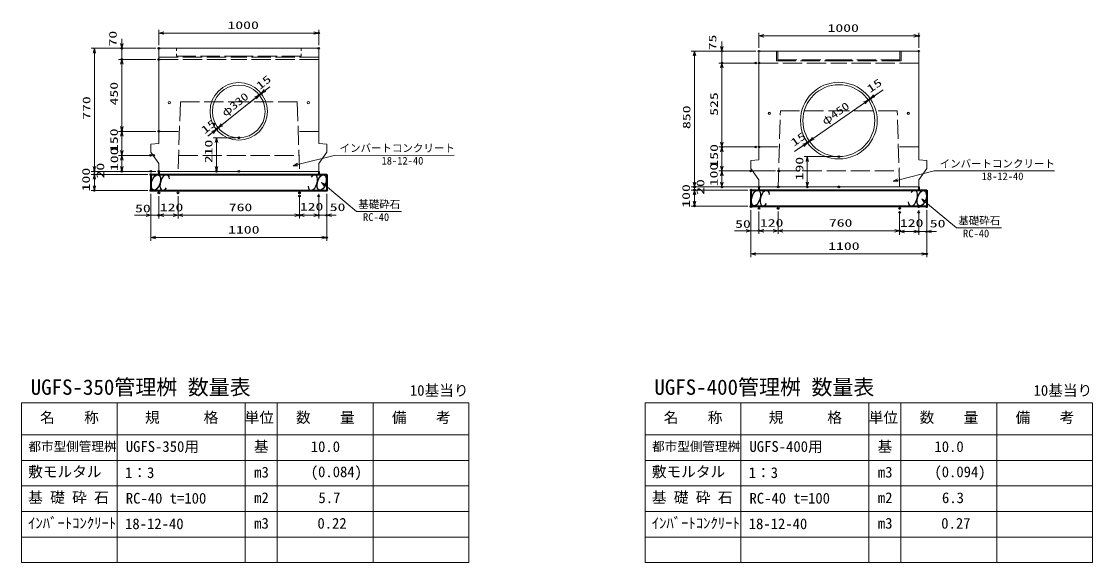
# Model space of a CAD drawing. Units: millimetres on the paper. Extents: x 15 to 1219, y 8 to 859.
# Drawn here: x 627 to 962.2, y 253.1 to 422.4 of the extents above; entities that cross this region are included whole.
import ezdxf
from ezdxf.enums import TextEntityAlignment as Align

# ---------------------------------------------------------------- set-up
doc = ezdxf.new("R2010")
doc.units = ezdxf.units.MM
doc.header["$PDMODE"] = 32
doc.header["$PDSIZE"] = 0.5
doc.linetypes.add('DASHED', pattern=[7.5, 6, -1.5])
doc.linetypes.add('USER4', pattern=[6.773336, 0.846667, -0.846667, 0.846667, -0.846667, 0.846667, -0.846667, 0.846667, -0.846667])
for name, color, linetype, lineweight in [('0_9', 1, 'Continuous', 5), ('1', 1, 'DASHED', 5), ('D-BMK-HTXT', 7, 'Continuous', 13), ('D-STR-DIM（寸法）', 7, 'Continuous', 13), ('D-STR-HTXT(基礎砕石-旗)', 7, 'Continuous', 13), ('D-STR-HTXT（旗上げ）', 7, 'Continuous', 13), ('D-STR-STRF(グリ)', 7, 'Continuous', 25), ('D-STR（構造物）', 1, 'Continuous', 35)]:
    doc.layers.add(name, color=color, linetype=linetype, lineweight=lineweight)
doc.layers.add('Defpoints_10', color=151, linetype='Continuous')
doc.styles.add('ＭＳ ゴシック', font='')
doc.styles.get('ＭＳ ゴシック').set_extended_font_data('MS Gothic')

# ---------------------------------------------------------------- blocks, each defined once
blk = doc.blocks.new('_Open30')
at = {"color": 7, "linetype": 'Continuous', "lineweight": 13}
for p, q in [((-1, 0.2679), (0, 0)), ((0, 0), (-1, -0.2679)), ((0, 0), (-1, 0))]:
    blk.add_line(p, q, dxfattribs=at)

msp = doc.modelspace()

# ---------------------------------------------------------------- linework, layer by layer
at = {"layer": '0_9'}
for p, q in [((857.777, 413.138), (857.777, 379.153)), ((857.777, 413.138), (882.777, 413.138)), ((863.308, 413.138), (863.308, 410.088)), ((907.777, 413.138), (882.777, 413.138)), ((902.246, 413.138), (902.246, 410.088)), ((907.777, 413.138), (907.777, 379.153)), ((855.277, 378.903), (857.777, 379.153)), ((855.277, 378.903), (855.277, 376.403)), ((910.277, 378.903), (907.777, 379.153)), ((910.277, 378.903), (910.277, 376.403)), ((855.277, 376.403), (857.777, 372.903)), ((910.277, 376.403), (907.777, 372.903)), ((857.777, 372.903), (857.777, 370.653)), ((907.777, 372.903), (907.777, 370.653)), ((857.777, 370.653), (882.777, 370.653)), ((907.777, 370.653), (882.777, 370.653))]:
    msp.add_line(p, q, dxfattribs=at)
at = {"layer": '0_9', "linetype": 'DASHED'}
for p, q in [((857.777, 409.403), (882.777, 409.403)), ((907.777, 409.403), (882.777, 409.403)), ((857.777, 383.153), (864.164, 383.153)), ((907.777, 383.153), (901.39, 383.153))]:
    msp.add_line(p, q, dxfattribs=at)
at = {"layer": '0_9'}
for centre in [(861.027, 393.653), (904.527, 393.653)]:
    msp.add_circle(centre, 0.375, dxfattribs=at)
at = {"layer": '1', "linetype": 'Continuous'}
for p, q in [((863.652, 413.138), (863.652, 410.388)), ((901.902, 413.138), (901.902, 410.388))]:
    msp.add_line(p, q, dxfattribs=at)
at = {"layer": '1'}
for p, q in [((863.308, 410.088), (882.777, 410.088)), ((863.652, 410.388), (882.777, 410.388)), ((901.902, 410.388), (882.777, 410.388)), ((902.246, 410.088), (882.777, 410.088)), ((863.777, 370.653), (864.489, 394.423)), ((864.489, 394.423), (882.777, 394.423)), ((901.065, 394.423), (882.777, 394.423)), ((901.777, 370.653), (901.065, 394.423))]:
    msp.add_line(p, q, dxfattribs=at)
at = {"layer": '1', "linetype": 'Continuous'}
for centre in [(861.027, 393.653), (904.527, 393.653)]:
    msp.add_circle(centre, 0.3, dxfattribs=at)
for radius, start, end in [(12, 90.00015, 270), (11.25, 90.00015, 270), (12, 270, 89.99985), (11.25, 270, 89.99985)]:
    msp.add_arc((882.777, 391.384), radius, start, end, dxfattribs=at)
at = {"layer": 'D-BMK-HTXT'}
for p, q in [((627.042, 303.078), (627.042, 253.078)), ((627.042, 303.078), (767.042, 303.078)), ((657.042, 303.078), (657.042, 253.078)), ((697.042, 303.078), (697.042, 253.078)), ((707.042, 303.078), (707.042, 253.078)), ((737.042, 303.078), (737.042, 253.078)), ((767.042, 303.078), (767.042, 253.078)), ((822.156, 303.078), (822.156, 253.078)), ((822.156, 303.078), (962.156, 303.078)), ((852.156, 303.078), (852.156, 253.078)), ((892.156, 303.078), (892.156, 253.078)), ((902.156, 303.078), (902.156, 253.078)), ((932.156, 303.078), (932.156, 253.078)), ((962.156, 303.078), (962.156, 253.078)), ((627.042, 293.078), (767.042, 293.078)), ((822.156, 293.078), (962.156, 293.078)), ((627.042, 285.078), (767.042, 285.078)), ((822.156, 285.078), (962.156, 285.078)), ((627.042, 277.078), (767.042, 277.078)), ((822.156, 277.078), (962.156, 277.078)), ((627.042, 269.078), (767.042, 269.078)), ((822.156, 269.078), (962.156, 269.078)), ((627.042, 261.078), (767.042, 261.078)), ((822.156, 261.078), (962.156, 261.078)), ((627.042, 253.078), (767.042, 253.078)), ((822.156, 253.078), (962.156, 253.078))]:
    msp.add_line(p, q, dxfattribs=at)
at = {"layer": 'D-STR-DIM（寸法）'}
for p, q in [((670.046, 415.031), (670.046, 419.806)), ((720.046, 415.031), (720.046, 419.806)), ((857.777, 414.138), (857.777, 418.914)), ((907.777, 414.138), (907.777, 418.914)), ((658.463, 415.531), (658.463, 417.031)), ((671.546, 418.806), (718.546, 418.806)), ((846.195, 414.638), (846.195, 416.138)), ((859.277, 417.914), (906.277, 417.914)), ((669.046, 414.031), (648.865, 414.031)), ((649.865, 412.531), (649.865, 377.023)), ((669.046, 414.031), (657.463, 414.031)), ((658.463, 410.523), (658.463, 414.031)), ((856.777, 413.138), (836.596, 413.138)), ((856.777, 413.138), (845.195, 413.138)), ((846.195, 409.403), (846.195, 413.138)), ((669.046, 410.523), (657.463, 410.523)), ((669.046, 410.523), (657.463, 410.523)), ((658.463, 389.523), (658.463, 409.023)), ((658.463, 409.023), (658.463, 407.523)), ((837.596, 411.638), (837.596, 372.153)), ((856.777, 409.403), (845.195, 409.403)), ((855.777, 409.403), (845.195, 409.403)), ((846.195, 384.653), (846.195, 407.903)), ((846.195, 407.903), (846.195, 406.403)), ((704.714, 401.998), (698.268, 396.848)), ((701.491, 399.423), (702.077, 399.891)), ((703.249, 400.828), (704.421, 401.764)), ((896.603, 401.059), (887.386, 394.609)), ((893.838, 399.124), (895.067, 399.984)), ((689.772, 390.06), (700.319, 398.487)), ((700.319, 398.487), (699.147, 397.55)), ((874.789, 385.795), (890.766, 396.974)), ((890.766, 396.974), (889.537, 396.114)), ((891.995, 397.834), (892.609, 398.264)), ((691.823, 391.698), (685.378, 386.549)), ((688.6, 389.124), (688.014, 388.655)), ((689.772, 390.06), (690.944, 390.996)), ((669.046, 388.023), (657.463, 388.023)), ((669.046, 388.023), (657.463, 388.023)), ((658.463, 382.023), (658.463, 386.523)), ((686.843, 387.719), (685.671, 386.783)), ((694.046, 386.023), (687.06, 386.023)), ((878.168, 388.159), (868.951, 381.71)), ((874.789, 385.795), (876.018, 386.654)), ((688.06, 384.523), (688.06, 377.023)), ((856.777, 383.153), (845.195, 383.153)), ((855.777, 383.153), (845.195, 383.153)), ((871.716, 383.645), (870.487, 382.785)), ((873.56, 384.935), (872.945, 384.505)), ((666.439, 380.523), (657.463, 380.523)), ((667.439, 380.523), (657.463, 380.523)), ((658.463, 379.023), (658.463, 377.023)), ((846.195, 377.153), (846.195, 381.653)), ((881.777, 380.134), (871.911, 380.134)), ((666.546, 375.523), (648.865, 375.523)), ((669.046, 375.523), (648.865, 375.523)), ((649.865, 377.023), (649.865, 378.523)), ((649.865, 375.523), (649.865, 374.523)), ((669.046, 375.523), (657.463, 375.523)), ((694.046, 375.523), (687.06, 375.523)), ((854.17, 375.653), (845.195, 375.653)), ((862.988, 375.653), (845.195, 375.653)), ((872.911, 378.634), (872.911, 372.153)), ((666.546, 374.523), (648.865, 374.523)), ((666.546, 374.523), (648.865, 374.523)), ((649.865, 373.023), (649.865, 371.523)), ((649.865, 373.023), (649.865, 371.023)), ((837.596, 372.153), (837.596, 373.653)), ((846.195, 374.153), (846.195, 372.153)), ((666.546, 369.523), (648.865, 369.523)), ((856.777, 370.653), (836.596, 370.653)), ((856.777, 370.653), (836.596, 370.653)), ((854.277, 369.653), (836.596, 369.653)), ((854.277, 369.653), (836.596, 369.653)), ((837.596, 370.653), (837.596, 369.653)), ((862.777, 370.653), (845.195, 370.653)), ((881.777, 370.653), (871.911, 370.653)), ((667.546, 368.523), (667.546, 353.782)), ((667.546, 367.776), (667.546, 360.791)), ((670.046, 367.776), (670.046, 360.791)), ((670.046, 367.776), (670.046, 360.791)), ((676.046, 367.776), (676.046, 360.791)), ((676.046, 367.776), (676.046, 360.791)), ((714.046, 367.776), (714.046, 360.791)), ((714.046, 366.776), (714.046, 360.791)), ((720.046, 368.523), (720.046, 360.791)), ((720.046, 366.776), (720.046, 360.791)), ((722.546, 368.523), (722.546, 353.782)), ((722.546, 368.523), (722.546, 360.791)), ((837.596, 368.153), (837.596, 366.653)), ((837.596, 368.153), (837.596, 366.153)), ((854.277, 364.653), (836.596, 364.653)), ((855.277, 363.403), (855.277, 348.662)), ((855.277, 362.906), (855.277, 355.92)), ((857.777, 362.906), (857.777, 355.92)), ((857.777, 362.906), (857.777, 355.92)), ((863.777, 362.906), (863.777, 355.92)), ((863.777, 362.906), (863.777, 355.92)), ((901.777, 362.906), (901.777, 355.92)), ((907.777, 363.403), (907.777, 355.67)), ((910.277, 363.403), (910.277, 348.662)), ((910.277, 363.403), (910.277, 355.67)), ((669.671, 361.791), (662.421, 361.791)), ((670.046, 361.791), (667.546, 361.791)), ((674.546, 361.791), (671.546, 361.791)), ((671.546, 361.791), (673.046, 361.791)), ((677.546, 361.791), (712.546, 361.791)), ((715.546, 361.791), (718.546, 361.791)), ((718.546, 361.791), (717.046, 361.791)), ((720.046, 361.791), (722.546, 361.791)), ((724.046, 361.791), (725.546, 361.791)), ((901.777, 361.656), (901.777, 355.67)), ((907.777, 361.656), (907.777, 355.67)), ((857.402, 356.92), (850.152, 356.92)), ((857.777, 356.92), (855.277, 356.92)), ((862.277, 356.92), (859.277, 356.92)), ((859.277, 356.92), (860.777, 356.92)), ((865.277, 356.92), (900.277, 356.92)), ((903.277, 356.67), (906.277, 356.67)), ((906.277, 356.67), (904.777, 356.67)), ((907.777, 356.67), (910.277, 356.67)), ((911.777, 356.67), (913.277, 356.67)), ((669.046, 354.782), (721.046, 354.782)), ((856.777, 349.662), (908.777, 349.662))]:
    msp.add_line(p, q, dxfattribs=at)
at = {"layer": 'D-STR-DIM（寸法）', "color": 1, "linetype": 'DASHED'}
for p, q in [((676.256, 380.523), (713.835, 380.523)), ((863.988, 375.653), (901.567, 375.653))]:
    msp.add_line(p, q, dxfattribs=at)
at = {"layer": 'D-STR-HTXT(基礎砕石-旗)'}
for points in [[(745.982, 362.936), (731.878, 362.936), (722.124, 371.041)], [(933.713, 357.816), (919.609, 357.816), (909.855, 365.921)]]:
    msp.add_lwpolyline(points, dxfattribs=at)
at = {"layer": 'D-STR-HTXT（旗上げ）'}
for points in [[(762.468, 380.571), (724.835, 380.523), (713.472, 377.659)], [(950.199, 375.701), (912.566, 375.653), (901.203, 372.789)]]:
    msp.add_lwpolyline(points, dxfattribs=at)
at = {"layer": 'D-STR-STRF(グリ)'}
for centre, major_axis in [((669.121, 372.047), (0.79, 2.421)), ((720.97, 372), (-0.79, -2.421)), ((856.852, 367.176), (0.79, 2.421)), ((908.702, 367.13), (-0.79, -2.421))]:
    msp.add_ellipse(centre, major_axis=major_axis, ratio=0.5139, dxfattribs=at)
for centre, major_axis in [((671.862, 372.047), (0.79, 2.421)), ((718.23, 372), (-0.79, -2.421)), ((859.593, 367.176), (0.79, 2.421)), ((905.961, 367.13), (-0.79, -2.421))]:
    msp.add_ellipse(centre, major_axis=major_axis, ratio=0.5139, start_param=5.3575563, end_param=10.3750652, dxfattribs=at)
at = {"layer": 'D-STR（構造物）', "lineweight": 13}
for p, q in [((670.046, 414.031), (670.046, 384.273)), ((670.046, 414.031), (695.046, 414.031)), ((720.046, 414.031), (695.046, 414.031)), ((720.046, 414.031), (720.046, 384.273)), ((667.546, 384.023), (670.046, 384.273)), ((667.546, 384.023), (667.546, 381.523)), ((722.546, 384.023), (720.046, 384.273)), ((722.546, 384.023), (722.546, 381.523)), ((667.546, 381.523), (670.046, 378.023)), ((722.546, 381.523), (720.046, 378.023)), ((670.046, 378.023), (670.046, 375.523)), ((670.046, 375.523), (695.046, 375.523)), ((720.046, 375.523), (695.046, 375.523)), ((720.046, 378.023), (720.046, 375.523))]:
    msp.add_line(p, q, dxfattribs=at)
at = {"layer": 'D-STR（構造物）', "linetype": 'USER4', "lineweight": 5}
for p, q in [((675.577, 414.031), (675.577, 411.531)), ((714.515, 414.031), (714.515, 411.531))]:
    msp.add_line(p, q, dxfattribs=at)
at = {"layer": 'D-STR（構造物）', "linetype": 'DASHED', "lineweight": 5}
for p, q in [((670.046, 411.281), (695.046, 411.281)), ((670.046, 410.523), (695.046, 410.523)), ((675.577, 411.531), (695.046, 411.531)), ((714.515, 411.531), (695.046, 411.531)), ((720.046, 411.281), (695.046, 411.281)), ((720.046, 410.523), (695.046, 410.523)), ((676.758, 397.263), (676.046, 375.523)), ((676.758, 397.263), (695.046, 397.263)), ((713.334, 397.263), (695.046, 397.263)), ((713.334, 397.263), (714.046, 375.523)), ((670.046, 388.023), (676.455, 388.023)), ((720.046, 388.023), (713.636, 388.023))]:
    msp.add_line(p, q, dxfattribs=at)
at = {"layer": 'D-STR（構造物）'}
for p, q in [((670.046, 375.523), (670.046, 374.523)), ((720.046, 375.523), (720.046, 374.523)), ((667.546, 374.523), (722.546, 374.523)), ((667.546, 374.523), (667.546, 369.523)), ((667.546, 374.523), (722.546, 374.523)), ((722.546, 374.523), (722.546, 369.523)), ((667.546, 369.523), (722.546, 369.523)), ((855.277, 369.653), (910.277, 369.653)), ((855.277, 369.653), (855.277, 364.653)), ((855.277, 369.653), (910.277, 369.653)), ((857.777, 370.653), (857.777, 369.653)), ((907.777, 370.653), (907.777, 369.653)), ((910.277, 369.653), (910.277, 364.653)), ((855.277, 364.653), (910.277, 364.653))]:
    msp.add_line(p, q, dxfattribs=at)
at = {"layer": 'D-STR（構造物）', "lineweight": 5}
for centre in [(673.296, 397.023), (716.796, 397.023)]:
    msp.add_circle(centre, 0.375, dxfattribs=at)
for radius, start, end in [(9, 90, 270), (8.25, 90, 270), (9, 270, 90), (8.25, 270, 90)]:
    msp.add_arc((695.046, 394.273), radius, start, end, dxfattribs=at)
at = {"layer": 'Defpoints_10'}
for p in [(720.046, 418.806), (907.777, 417.914), (658.463, 414.031), (670.046, 414.031), (670.046, 414.031), (670.046, 414.031), (720.046, 414.031), (846.195, 413.138), (857.777, 413.138), (857.777, 413.138), (857.777, 413.138), (907.777, 413.138), (658.463, 410.523), (670.046, 410.523), (670.046, 410.523), (846.195, 409.403), (856.777, 409.403), (857.777, 409.403), (701.491, 399.423), (701.491, 399.423), (702.077, 399.891), (702.077, 399.891), (891.995, 397.834), (891.995, 397.834), (892.609, 398.264), (892.609, 398.264), (688.014, 388.655), (688.014, 388.655), (688.6, 389.124), (688.6, 389.124), (658.463, 388.023), (670.046, 388.023), (670.046, 388.023), (695.046, 386.023), (846.195, 383.153), (856.777, 383.153), (857.777, 383.153), (872.945, 384.505), (872.945, 384.505), (873.56, 384.935), (873.56, 384.935), (667.439, 380.523), (668.439, 380.523), (882.777, 380.134), (649.865, 375.523), (658.463, 375.523), (667.546, 375.523), (670.046, 375.523), (670.046, 375.523), (688.06, 375.523), (695.046, 375.523), (855.17, 375.653), (863.988, 375.653), (649.865, 374.523), (667.546, 374.523), (667.546, 374.523), (649.865, 369.523), (667.546, 369.523), (667.546, 369.523), (670.046, 368.776), (676.046, 368.776), (676.046, 368.776), (714.046, 368.776), (720.046, 369.523), (722.546, 369.523), (722.546, 369.523), (837.596, 370.653), (837.596, 369.653), (846.195, 370.653), (855.277, 369.653), (855.277, 369.653), (857.777, 370.653), (857.777, 370.653), (863.777, 370.653), (872.911, 370.653), (882.777, 370.653), (714.046, 367.776), (720.046, 367.776), (670.046, 361.791), (714.046, 361.791), (720.046, 361.791), (722.546, 361.791), (837.596, 364.653), (855.277, 364.653), (855.277, 364.403), (857.777, 363.906), (863.777, 363.906), (863.777, 363.906), (901.777, 363.906), (901.777, 362.656), (907.777, 364.403), (907.777, 362.656), (910.277, 364.403), (910.277, 364.403), (857.777, 356.92), (901.777, 356.92), (907.777, 356.67), (910.277, 356.67), (722.546, 354.782), (910.277, 349.662)]:
    msp.add_point(p, dxfattribs=at)

# ---------------------------------------------------------------- block references
at = {"layer": 'D-STR-DIM（寸法）', "xscale": 1.5, "yscale": 1.5}
for p, rotation in [((670.046, 418.806), 180), ((857.777, 417.914), 180), ((649.865, 414.031), 90), ((658.463, 414.031), 270), ((837.596, 413.138), 90), ((846.195, 413.138), 270), ((658.463, 410.523), 90), ((658.463, 410.523), 90), ((846.195, 409.403), 90), ((846.195, 409.403), 90), ((701.491, 399.423), 38.62445), ((701.491, 399.423), 38.62445), ((702.077, 399.891), 218.62445), ((892.609, 398.264), 214.98161), ((891.995, 397.834), 34.98161), ((891.995, 397.834), 34.98161), ((658.463, 388.023), 270), ((688.014, 388.655), 38.62445), ((688.6, 389.124), 218.62445), ((688.6, 389.124), 218.62445), ((658.463, 388.023), 90), ((688.06, 386.023), 90), ((873.56, 384.935), 214.98161), ((873.56, 384.935), 214.98161), ((846.195, 383.153), 270), ((846.195, 383.153), 90), ((872.945, 384.505), 34.98161), ((658.463, 380.523), 270), ((658.463, 380.523), 90), ((872.911, 380.134), 90), ((649.865, 375.523), 270), ((649.865, 375.523), 270), ((658.463, 375.523), 270), ((688.06, 375.523), 270), ((846.195, 375.653), 270), ((846.195, 375.653), 90), ((649.865, 374.523), 90), ((649.865, 374.523), 90), ((837.596, 370.653), 270), ((837.596, 370.653), 270), ((846.195, 370.653), 270), ((872.911, 370.653), 270), ((649.865, 369.523), 270), ((837.596, 369.653), 90), ((837.596, 369.653), 90), ((837.596, 364.653), 270), ((670.046, 361.791), 180), ((670.046, 361.791), 180), ((676.046, 361.791), 180), ((714.046, 361.791), 180), ((722.546, 361.791), 180), ((857.777, 356.92), 180), ((857.777, 356.92), 180), ((863.777, 356.92), 180), ((901.777, 356.67), 180), ((910.277, 356.67), 180), ((667.546, 354.782), 180), ((855.277, 349.662), 180)]:
    msp.add_blockref('_Open30', p, dxfattribs=dict(at, rotation=rotation))
for p in [(720.046, 418.806), (907.777, 417.914), (667.546, 361.791), (676.046, 361.791), (714.046, 361.791), (720.046, 361.791), (720.046, 361.791), (855.277, 356.92), (863.777, 356.92), (901.777, 356.92), (907.777, 356.67), (907.777, 356.67), (722.546, 354.782), (910.277, 349.662)]:
    msp.add_blockref('_Open30', p, dxfattribs=at)
at = {"layer": 'D-STR-HTXT(基礎砕石-旗)', "xscale": 1.5, "yscale": 1.5, "rotation": 140.27459}
for p in [(720.97, 372), (908.702, 366.88)]:
    msp.add_blockref('_Open30', p, dxfattribs=at)
at = {"layer": 'D-STR-HTXT（旗上げ）', "xscale": 1.5, "yscale": 1.5, "rotation": 194.1476}
for p in [(712.017, 377.292), (899.749, 372.422)]:
    msp.add_blockref('_Open30', p, dxfattribs=at)

# ---------------------------------------------------------------- texts
at = {"layer": 'D-BMK-HTXT', "style": 'ＭＳ ゴシック'}
for s, height, p in [('UGFS-350管理桝 数量表', 4.811, (629.931, 304.143)), ('10基当り', 3.367, (748.582, 304.274)), ('UGFS-400管理桝 数量表', 4.811, (825.046, 304.143)), ('10基当り', 3.367, (943.696, 304.274)), ('名\u3000\u3000称', 3.367, (632.878, 295.796)), ('規\u3000\u3000\u3000格', 3.367, (665.682, 295.813)), ('単位', 3.367, (696.877, 295.778)), ('数\u3000\u3000量', 3.367, (712.931, 295.813)), ('備\u3000\u3000考', 3.367, (742.949, 295.773)), ('名\u3000\u3000称', 3.367, (827.992, 295.796)), ('規\u3000\u3000\u3000格', 3.367, (860.797, 295.813)), ('単位', 3.367, (892.11, 295.778)), ('数\u3000\u3000量', 3.367, (908.046, 295.813)), ('備\u3000\u3000考', 3.367, (938.064, 295.773)), ('基', 3.367, (699.759, 286.716)), ('基', 3.367, (894.873, 286.716)), ('都市型側管理桝', 2.886, (629.239, 287.106)), ('UGFS-350用', 3.367, (659.69, 286.715)), ('10.0', 3.367, (717.555, 286.68)), ('都市型側管理桝', 2.886, (824.353, 287.106)), ('UGFS-400用', 3.367, (854.804, 286.715)), ('10.0', 3.367, (912.67, 286.68)), ('敷モルタル', 3.367, (629.148, 278.822)), ('1：3', 3.367, (659.459, 278.528)), ('m3', 3.367, (699.866, 278.68)), ('(0.084)', 3.367, (717.552, 278.797)), ('敷モルタル', 3.367, (824.262, 278.822)), ('1：3', 3.367, (854.573, 278.528)), ('m3', 3.367, (894.98, 278.68)), ('(0.094)', 3.367, (912.667, 278.797)), ('基 礎 砕 石', 3.367, (629.148, 270.787)), ('RC-40 t=100', 3.367, (659.69, 270.528)), ('m2', 3.367, (699.857, 270.68)), ('5.7', 3.367, (719.957, 270.68)), ('基 礎 砕 石', 3.367, (824.262, 270.787)), ('RC-40 t=100', 3.367, (854.805, 270.528)), ('m2', 3.367, (894.972, 270.68)), ('6.3', 3.367, (915.036, 270.68)), ('ｲﾝﾊﾞｰﾄｺﾝｸﾘｰﾄ', 3.367, (629.13, 262.752)), ('18-12-40', 3.367, (659.459, 262.528)), ('m3', 3.367, (699.866, 262.68)), ('0.22', 3.367, (719.644, 262.68)), ('ｲﾝﾊﾞｰﾄｺﾝｸﾘｰﾄ', 3.367, (824.244, 262.752)), ('18-12-40', 3.367, (854.573, 262.528)), ('m3', 3.367, (894.98, 262.68)), ('0.27', 3.367, (914.811, 262.68))]:
    msp.add_text(s, height=height, dxfattribs=at).set_placement(p, align=Align.BOTTOM_LEFT)
at = {"layer": 'D-STR-DIM（寸法）', "style": 'ＭＳ ゴシック', "width": 1.5}
for s, p in [('1000', (691.504, 419.344)), ('1000', (879.235, 418.451)), ('120', (670.337, 362.328)), ('760', (691.921, 362.328)), ('120', (714.143, 362.531)), ('50', (723.497, 362.372)), ('50', (662.592, 361.99)), ('50', (850.324, 357.119)), ('120', (858.069, 357.458)), ('760', (879.652, 357.458)), ('120', (901.874, 357.411)), ('50', (911.229, 357.252)), ('1100', (691.712, 355.319)), ('1100', (879.444, 350.199))]:
    msp.add_text(s, height=2.405, dxfattribs=at).set_placement(p, align=Align.BOTTOM_LEFT)
at = {"layer": 'D-STR-DIM（寸法）', "style": 'ＭＳ ゴシック'}
for s, rotation, width, p in [('70', 90, 1.5, (657.578, 414.591)), ('75', 90, 1.5, (845.177, 413.412)), ('15', 38.624, 1.5, (702.062, 400.352)), ('450', 90, 1.5, (657.926, 396.148)), ('15', 34.982, 1.5, (892.959, 399.385)), ('φ330', 38.624, 1.3, (691.292, 391.962)), ('525', 90, 1.5, (845.657, 392.898)), ('770', 90, 1.5, (649.327, 391.652)), ('850', 90, 1.5, (837.059, 388.77)), ('φ450', 34.982, 1.3, (878.884, 389.316)), ('15', 38.624, 1.5, (684.842, 386.517)), ('150', 90, 1.5, (657.926, 381.565)), ('15', 34.982, 1.5, (869.153, 382.615)), ('100', 90, 1.5, (658.021, 375.621)), ('210', 90, 1.5, (687.522, 378.065)), ('150', 90, 1.5, (845.657, 376.695)), ('190', 90, 1.5, (872.374, 372.685)), ('100', 90, 1.5, (649.174, 369.264)), ('20', 90, 1.5, (653.659, 373.283)), ('100', 90, 1.5, (845.587, 370.851)), ('20', 90, 1.5, (841.391, 368.163)), ('100', 90, 1.5, (836.906, 364.143))]:
    msp.add_text(s, height=2.405, rotation=rotation, dxfattribs=dict(at, width=width)).set_placement(p, align=Align.BOTTOM_LEFT)
at = {"layer": 'D-STR-HTXT(基礎砕石-旗)', "style": 'ＭＳ ゴシック'}
for s, p in [('基礎砕石', (732.414, 363.27)), ('RC-40', (733.901, 359.285)), ('基礎砕石', (920.145, 358.15)), ('RC-40', (921.633, 354.165))]:
    msp.add_text(s, height=2.405, dxfattribs=at).set_placement(p, align=Align.BOTTOM_LEFT)
at = {"layer": 'D-STR-HTXT（旗上げ）', "style": 'ＭＳ ゴシック'}
for s, p in [('インバートコンクリート', (726.565, 380.867)), ('18-12-40', (739.707, 376.92)), ('インバートコンクリート', (914.296, 375.997)), ('18-12-40', (927.439, 372.05))]:
    msp.add_text(s, height=2.405, dxfattribs=at).set_placement(p, align=Align.BOTTOM_LEFT)

doc.saveas('drawing.dxf')
